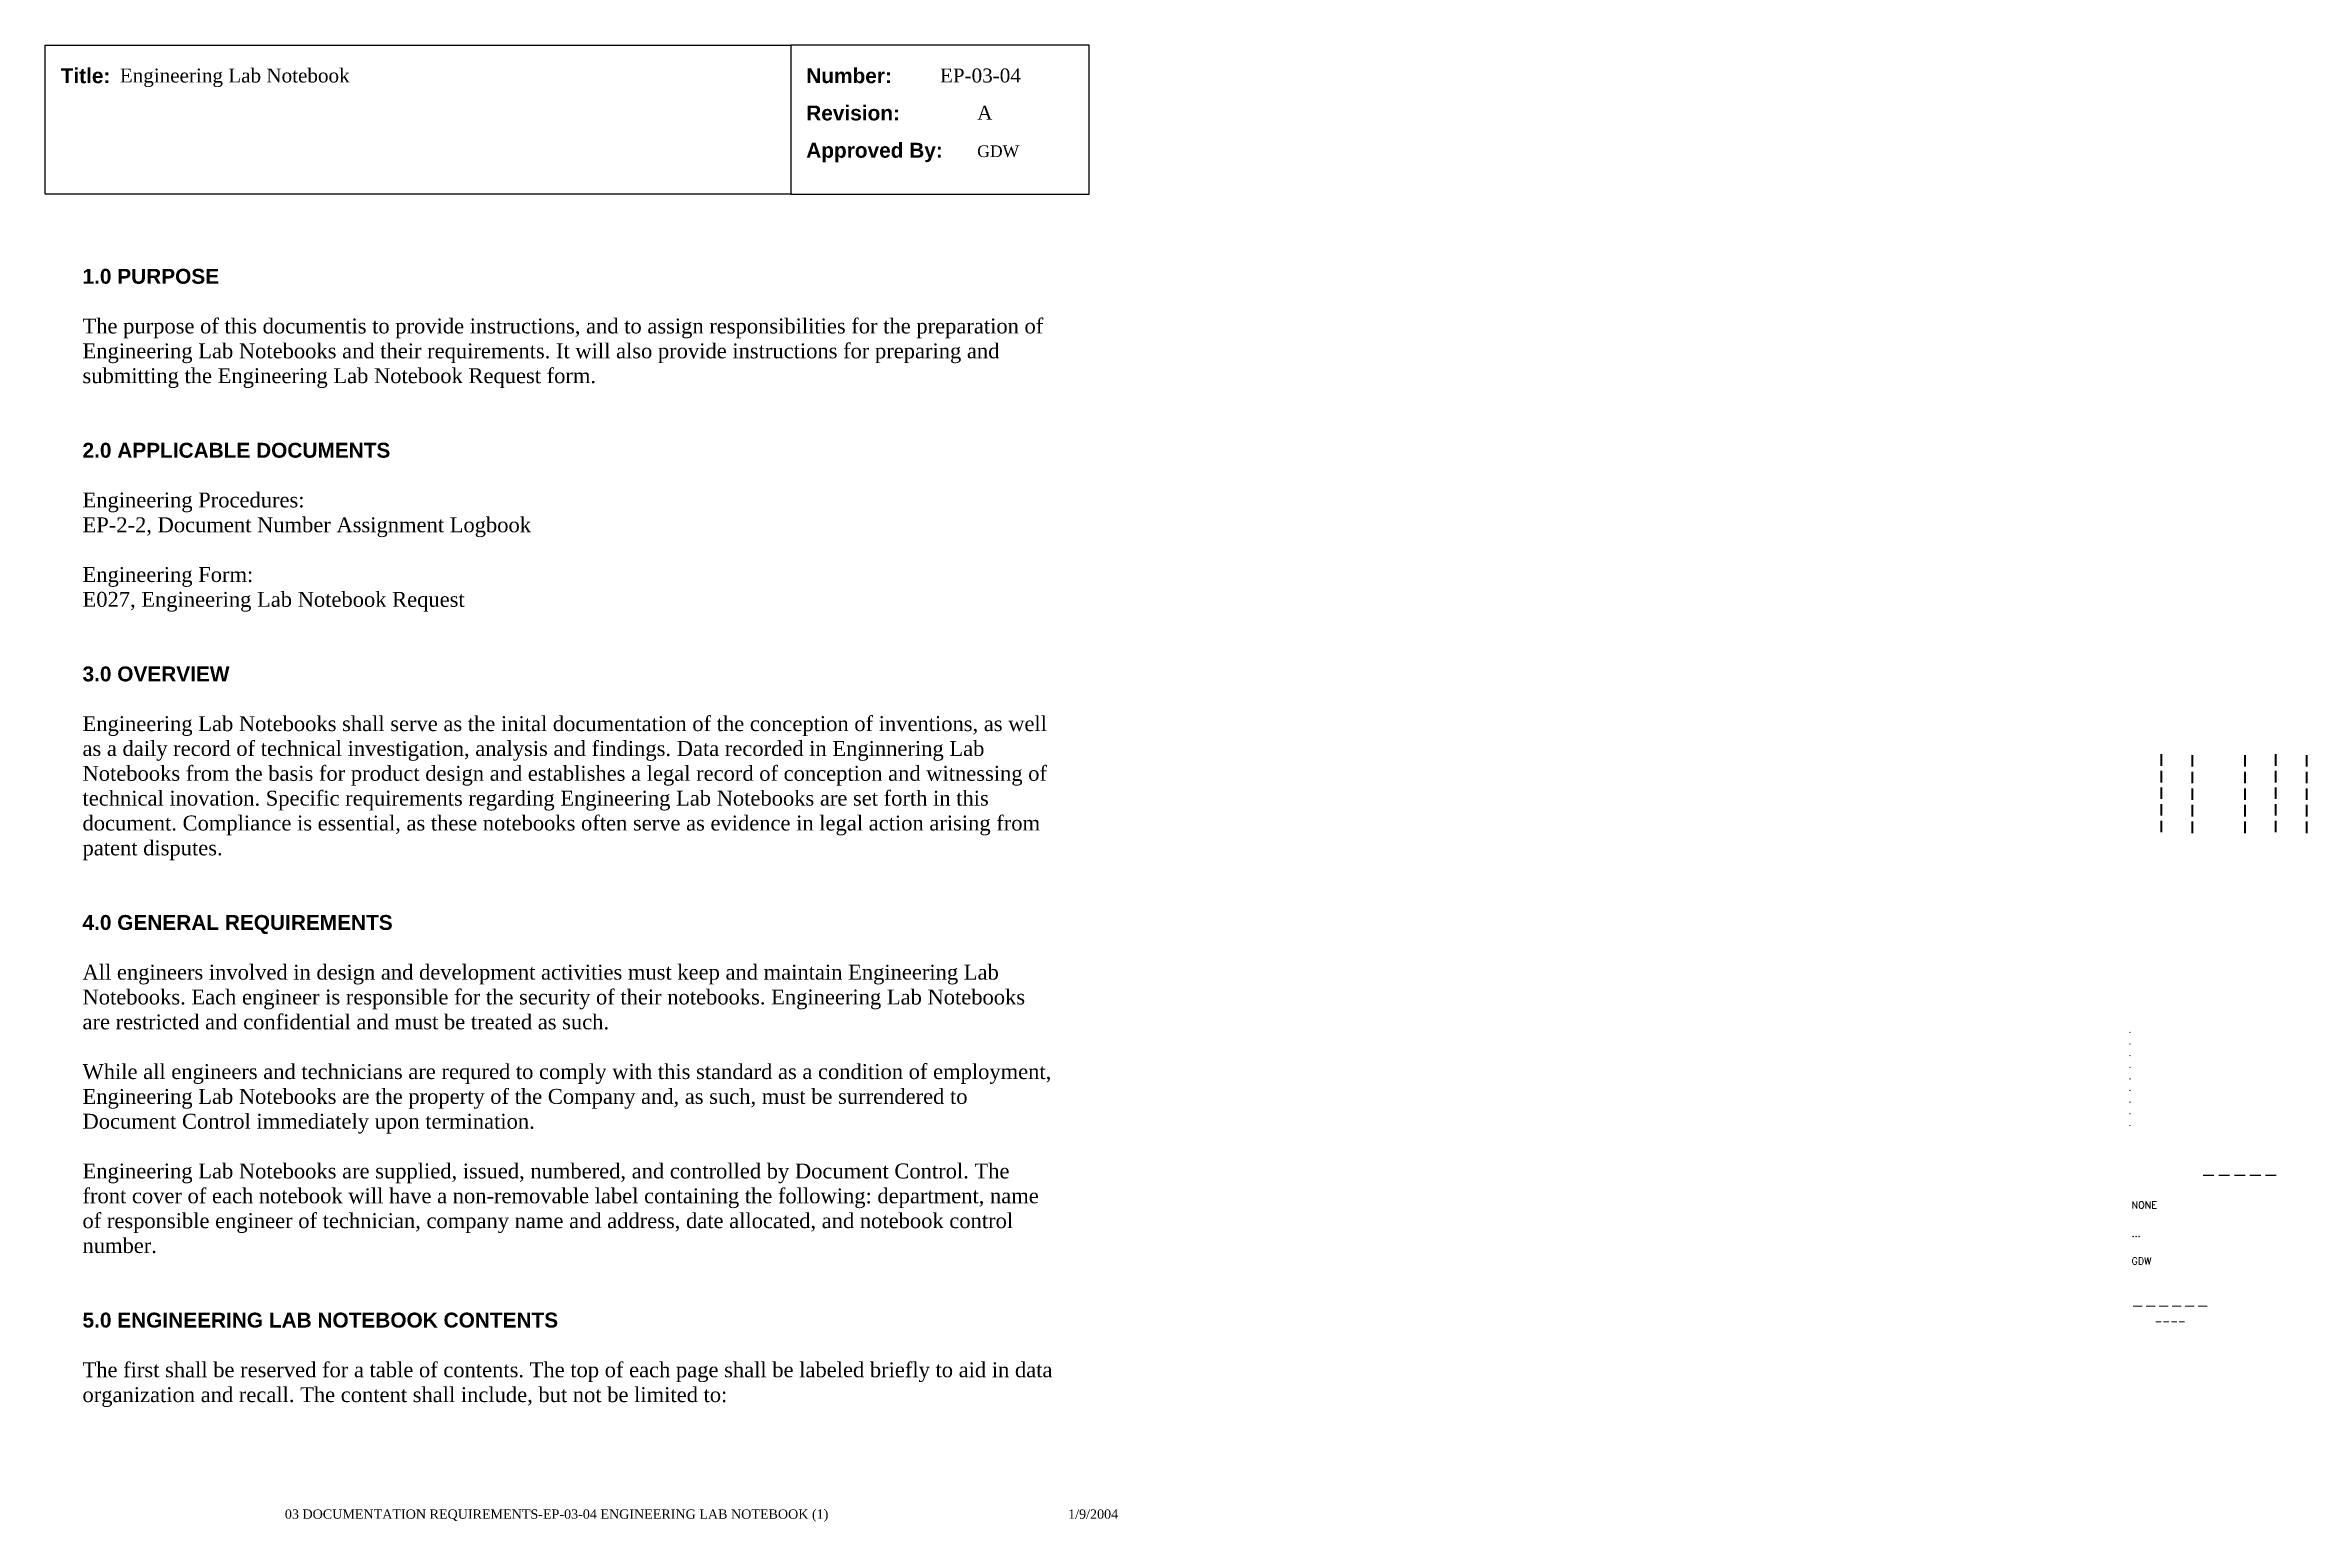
# Paper-space layout 'EP-03-04 Engineering Lab Notebook (1)' of a CAD drawing. Header units: inches. Extents: x 1 to 31.3, y 0.2 to 20.
import ezdxf
from ezdxf.enums import TextEntityAlignment as Align

# ---------------------------------------------------------------- set-up
doc = ezdxf.new("R2010")
doc.units = ezdxf.units.IN
doc.header["$MEASUREMENT"] = 0
doc.layers.add('TitleBlock_Attributes', color=40, linetype='Continuous', plot=False)
doc.layers.add('TitleBlock_Atts_Print', color=1, linetype='Continuous')
doc.styles.get("Standard").update_dxf_attribs({"font": 'simplex.shx'})
doc.styles.add('style1', font='TIMES.TTF')
doc.styles.add('styleAtt', font='TIMES.TTF')
doc.styles.add('TBBIGTEXT', font='complex.shx')

# ---------------------------------------------------------------- blocks, each defined once
blk = doc.blocks.new('Test1')
at = {"layer": 'TitleBlock_Attributes', "style": 'TBBIGTEXT', "width": 0.8}
for tag, p, height in [('SideLine1', (29.492, 9.408), 0.25), ('SideLine2', (29.906, 9.396), 0.25), ('SideLine3', (30.612, 9.396), 0.25), ('SideLine4', (31.026, 9.408), 0.25), ('SideLine5', (31.44, 9.396), 0.25), ('File-Layout', (28.803, 3.641), 0.125)]:
    blk.add_attdef(tag, p, '', height=height, rotation=90, dxfattribs=at)
at = {"layer": 'TitleBlock_Attributes'}
for tag, p, height in [('REV1', (28.947, 6.754), 0.0625), ('REV2', (28.947, 6.598), 0.0625), ('REV3', (28.947, 6.442), 0.0625), ('REV4', (28.947, 6.286), 0.0625), ('REV5', (28.947, 6.13), 0.0625), ('REV6', (28.947, 5.974), 0.0625), ('REV7', (28.947, 5.818), 0.0625), ('REV8', (28.947, 5.662), 0.0625), ('REV9', (28.947, 5.506), 0.0625), ('SCALE', (28.983, 4.394), 0.0938), ('INCHARGE', (28.983, 4.016), 0.0938), ('DRW', (28.983, 3.641), 0.0938)]:
    blk.add_attdef(tag, p, '', height=height, dxfattribs=at)
at = {"layer": 'TitleBlock_Attributes', "style": 'TBBIGTEXT'}
for tag, height, p in [('PROJNUM', 0.188, (30.434, 4.761)), ('DWG_NUM', 0.156, (31.168, 4.127)), ('CUSTOMER', 0.156, (29.501, 3.017)), ('LOCATION', 0.0938, (29.501, 2.835)), ('DESC_1', 0.188, (29.501, 2.412)), ('DESC_2', 0.188, (29.501, 2.1)), ('DESC_3', 0.188, (29.501, 1.787))]:
    blk.add_attdef(tag, text='', height=height, dxfattribs=at).set_placement(p, align=Align.CENTER)
at = {"layer": 'TitleBlock_Attributes'}
blk.add_attdef('DRW_DATE', text='', height=0.0938, dxfattribs=at).set_placement((31.149, 3.648), align=Align.CENTER)

psp = doc.layouts.new('EP-03-04 Engineering Lab Notebook (1)')

# ---------------------------------------------------------------- linework, layer by layer
for points in [[(1, 20), (11, 20), (11, 18), (1, 18)], [(11, 18), (15, 18), (15, 20), (11, 20)]]:
    psp.add_lwpolyline(points, close=True)

# ---------------------------------------------------------------- block references
ref = psp.add_blockref('Test1', (0, 0))
ref.add_attrib('CUSTOMER', '------', dxfattribs={"layer": 'TitleBlock_Attributes', "height": 0.1562, "style": 'TBBIGTEXT'}).set_placement((29.501, 3.017), align=Align.CENTER)
ref.add_attrib('LOCATION', '----', dxfattribs={"layer": 'TitleBlock_Attributes', "height": 0.0938, "style": 'TBBIGTEXT'}).set_placement((29.501, 2.835), align=Align.CENTER)
ref.add_attrib('DESC_1', 'Engineering Lab Notebook', (2, 19.5), dxfattribs={"layer": 'TitleBlock_Atts_Print', "height": 0.1875, "style": 'styleAtt'})
ref.add_attrib('DESC_2', 'EP-03-04', (13, 19.5), dxfattribs={"layer": 'TitleBlock_Atts_Print', "height": 0.1875, "style": 'styleAtt'})
ref.add_attrib('DESC_3', 'A', (13.5, 19), dxfattribs={"layer": 'TitleBlock_Atts_Print', "height": 0.188, "style": 'styleAtt'})
ref.add_attrib('PROJNUM', '-----', dxfattribs={"layer": 'TitleBlock_Attributes', "height": 0.1875, "style": 'TBBIGTEXT'}).set_placement((30.434, 4.761), align=Align.CENTER)
ref.add_attrib('DWG_NUM', 'GDW', (13.5, 18.5), dxfattribs={"layer": 'TitleBlock_Atts_Print', "height": 0.1562, "style": 'styleAtt'})
ref.add_attrib('DRW_DATE', '1/9/2004', dxfattribs={"layer": 'TitleBlock_Atts_Print', "height": 0.125, "style": 'styleAtt'}).set_placement((15.055, 0.232), align=Align.CENTER)
ref.add_attrib('DRW', 'GDW', (28.983, 3.641), dxfattribs={"layer": 'TitleBlock_Attributes', "height": 0.0938})
ref.add_attrib('INCHARGE', '...', (28.983, 4.016), dxfattribs={"layer": 'TitleBlock_Attributes', "height": 0.0938})
ref.add_attrib('SCALE', 'NONE', (28.983, 4.394), dxfattribs={"layer": 'TitleBlock_Attributes', "height": 0.0938})
ref.add_attrib('REV1', '.', (28.947, 6.754), dxfattribs={"layer": 'TitleBlock_Attributes', "height": 0.0625})
ref.add_attrib('REV2', '.', (28.947, 6.598), dxfattribs={"layer": 'TitleBlock_Attributes', "height": 0.0625})
ref.add_attrib('REV3', '.', (28.947, 6.442), dxfattribs={"layer": 'TitleBlock_Attributes', "height": 0.0625})
ref.add_attrib('REV4', '.', (28.947, 6.286), dxfattribs={"layer": 'TitleBlock_Attributes', "height": 0.0625})
ref.add_attrib('REV5', '.', (28.947, 6.13), dxfattribs={"layer": 'TitleBlock_Attributes', "height": 0.0625})
ref.add_attrib('REV6', '.', (28.947, 5.974), dxfattribs={"layer": 'TitleBlock_Attributes', "height": 0.0625})
ref.add_attrib('REV7', '.', (28.947, 5.818), dxfattribs={"layer": 'TitleBlock_Attributes', "height": 0.0625})
ref.add_attrib('REV8', '.', (28.947, 5.662), dxfattribs={"layer": 'TitleBlock_Attributes', "height": 0.0625})
ref.add_attrib('REV9', '.', (28.947, 5.506), dxfattribs={"layer": 'TitleBlock_Attributes', "height": 0.0625})
ref.add_attrib('SideLine1', '-----', (29.492, 9.408), dxfattribs={"layer": 'TitleBlock_Attributes', "height": 0.25, "rotation": 90, "style": 'TBBIGTEXT', "width": 0.8})
ref.add_attrib('SideLine2', '-----', (29.906, 9.396), dxfattribs={"layer": 'TitleBlock_Attributes', "height": 0.25, "rotation": 90, "style": 'TBBIGTEXT', "width": 0.8})
ref.add_attrib('SideLine3', '-----', (30.612, 9.396), dxfattribs={"layer": 'TitleBlock_Attributes', "height": 0.25, "rotation": 90, "style": 'TBBIGTEXT', "width": 0.8})
ref.add_attrib('SideLine4', '-----', (31.026, 9.408), dxfattribs={"layer": 'TitleBlock_Attributes', "height": 0.25, "rotation": 90, "style": 'TBBIGTEXT', "width": 0.8})
ref.add_attrib('SideLine5', '-----', (31.44, 9.396), dxfattribs={"layer": 'TitleBlock_Attributes', "height": 0.25, "rotation": 90, "style": 'TBBIGTEXT', "width": 0.8})
ref.add_attrib('File-Layout', '03 DOCUMENTATION REQUIREMENTS-EP-03-04 ENGINEERING LAB NOTEBOOK (1)', dxfattribs={"layer": 'TitleBlock_Atts_Print', "height": 0.125, "style": 'styleAtt'}).set_placement((7.859, 0.232), align=Align.CENTER)

# ---------------------------------------------------------------- texts
at = {"color": 5, "char_height": 0.2, "width": 2, "attachment_point": 1, "line_spacing_factor": 1.5, "style": 'style1'}
for s, insert in [('{\\fArial|b1|i0|c0|p34;Title:}', (1.207, 19.691)), ('{\\fArial|b1|i0|c0|p34;Number:\\PRevision:\\PApproved By:}', (11.207, 19.691))]:
    psp.add_mtext(s, dxfattribs=dict(at, insert=insert))
at = {"color": 5, "insert": (1.5, 17), "char_height": 0.2, "width": 13, "attachment_point": 1, "style": 'style1'}
psp.add_mtext('{\\fArial|b1|i0|c0|p34;1.0 PURPOSE\\P\\P}The purpose of this documentis to provide instructions, and to assign responsibilities for the preparation of Engineering Lab Notebooks and their requirements. It will also provide instructions for preparing and submitting the Engineering Lab Notebook Request form.\\P\\P\\P{\\fArial|b1|i0|c0|p34;2.0 APPLICABLE DOCUMENTS\\P\\P}Engineering Procedures:\\PEP-2-2, Document Number Assignment Logbook\\P\\PEngineering Form:\\PE027, Engineering Lab Notebook Request\\P\\P\\P{\\fArial|b1|i0|c0|p34;3.0 OVERVIEW\\P\\P}Engineering Lab Notebooks shall serve as the inital documentation of the conception of inventions, as well as a daily record of technical investigation, analysis and findings. Data recorded in Enginnering Lab Notebooks from the basis for product design and establishes a legal record of conception and witnessing of technical inovation. Specific requirements regarding Engineering Lab Notebooks are set forth in this document. Compliance is essential, as these notebooks often serve as evidence in legal action arising from patent disputes.\\P\\P\\P{\\fArial|b1|i0|c0|p34;4.0 GENERAL REQUIREMENTS\\P\\P}All engineers involved in design and development activities must keep and maintain Engineering Lab Notebooks. Each engineer is responsible for the security of their notebooks. Engineering Lab Notebooks are restricted and confidential and must be treated as such.\\P\\PWhile all engineers and technicians are requred to comply with this standard as a condition of employment, Engineering Lab Notebooks are the property of the Company and, as such, must be surrendered to Document Control immediately upon termination.\\P\\PEngineering Lab Notebooks are supplied, issued, numbered, and controlled by Document Control. The front cover of each notebook will have a non-removable label containing the following: department, name of responsible engineer of technician, company name and address, date allocated, and notebook control number.\\P\\P\\P{\\fArial|b1|i0|c0|p34;5.0 ENGINEERING LAB NOTEBOOK CONTENTS\\P\\P}The first shall be reserved for a table of contents. The top of each page shall be labeled briefly to aid in data organization and recall. The content shall include, but not be limited to:', dxfattribs=at)

doc.saveas('drawing.dxf')
